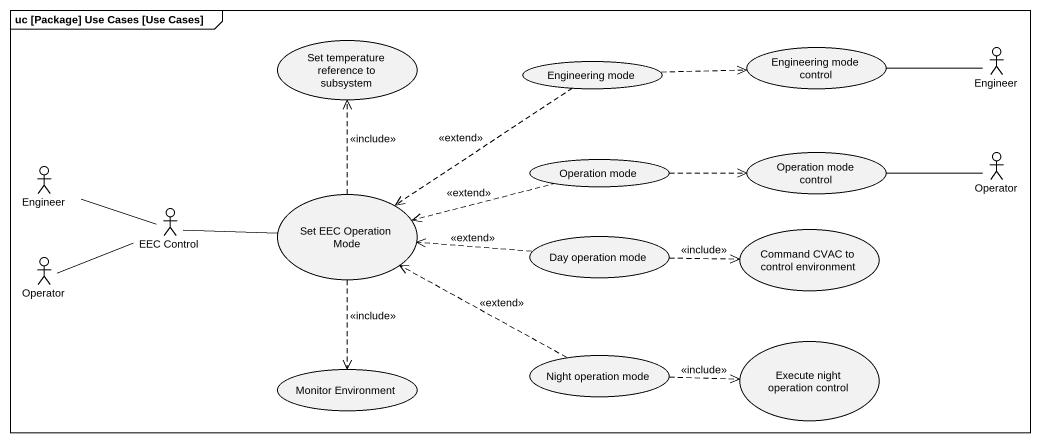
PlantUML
@startuml
mainframe uc [Package] Use Cases [Use Cases]
usecase "Set temperature reference to subsystem" as Set_temperature_reference
usecase "Engineering mode control" as Engineering_mode_control
actor Engineer
usecase "Engineering mode" as Engineering_mode
actor "Engineer" as Engineer_2
usecase "Operation mode" as Operation_mode
usecase "Operation mode control" as Operation_mode_control
actor Operator
actor "EEC Control" as EEC_Control
usecase "Set EEC Operation Mode" as Set_EEC_Operation_Mode
usecase "Day operation mode" as Day_operation_mode
usecase "Command CVAC to control environment" as Command_CVAC_to_control
actor "Operator" as Operator_2
usecase "Monitor Environment" as Monitor_Environment
usecase "Night operation mode" as Night_operation_mode
usecase "Execute night operation control" as Execute_night_operation
Engineer -left- Engineering_mode_control
Engineering_mode .right.> Engineering_mode_control
Engineering_mode ..> Set_EEC_Operation_Mode : <<extend>>
Engineer_2 -right- EEC_Control
Operation_mode .right.> Operation_mode_control
Operation_mode .left.> Set_EEC_Operation_Mode : <<extend>>
Operator -left- Operation_mode_control
EEC_Control -right- Set_EEC_Operation_Mode
Set_EEC_Operation_Mode .up.> Set_temperature_reference : <<include>>
Set_EEC_Operation_Mode ..> Monitor_Environment : <<include>>
Day_operation_mode .left.> Set_EEC_Operation_Mode : <<extend>>
Day_operation_mode .right.> Command_CVAC_to_control : <<include>>
Operator_2 -right- EEC_Control
Night_operation_mode .left.> Set_EEC_Operation_Mode : <<extend>>
Night_operation_mode .right.> Execute_night_operation : <<include>>
@enduml
